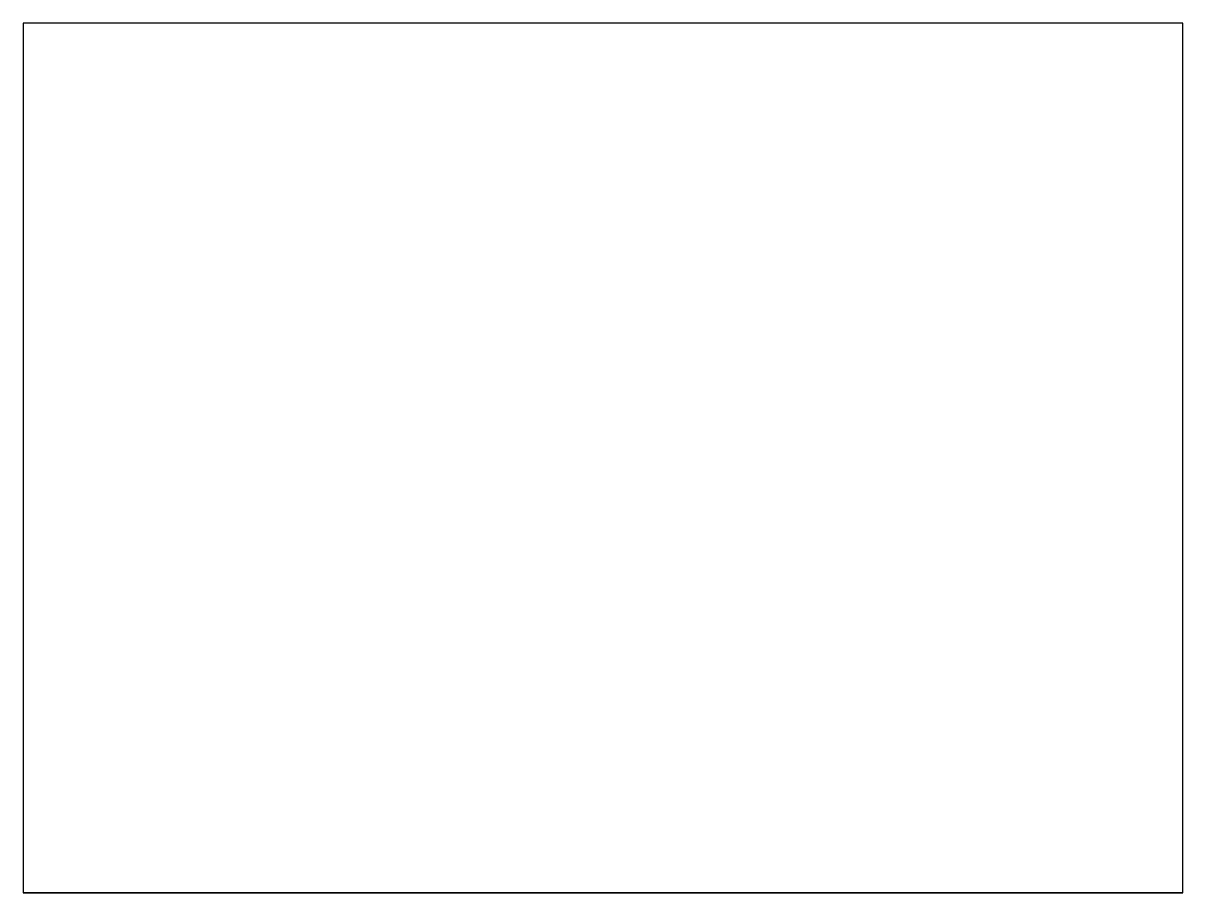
# Model space of a CAD drawing. Extents: x 0 to 4000, y 0 to 3000.
import ezdxf

# ---------------------------------------------------------------- set-up
doc = ezdxf.new("R2010")
doc.units = 0
doc.layers.add('Layer0', color=7, linetype='Continuous')

msp = doc.modelspace()

# ---------------------------------------------------------------- linework, layer by layer
at = {"layer": 'Layer0'}
for p, q in [((4000, 3000), (0, 3000)), ((0, 3000), (0, 0)), ((4000, 0), (4000, 3000)), ((0, 0), (4000, 0)), ((0, 0), (0, 0, 2800))]:
    msp.add_line(p, q, dxfattribs=at)
msp.add_3dface([(0, 0), (4000, 0), (4000, 0, 2800), (0, 0, 2800)], dxfattribs=at)

doc.saveas('drawing.dxf')
